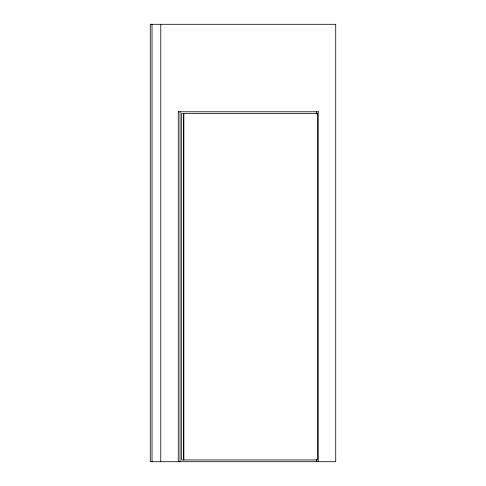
<?xml version="1.0" encoding="UTF-8"?>
<svg xmlns="http://www.w3.org/2000/svg" width="486" height="486" viewBox="0 0 486 486"><rect width="100%" height="100%" fill="white"/><g stroke="black" fill="none" stroke-linecap="round" stroke-linejoin="round"><path stroke-width="0.73" d="M178.095 111.78L318.403 111.78M318.233 111.78L318.233 461.7M316.483 111.78L316.483 114.058M316.483 459.422L316.483 461.7M183.848 113.53L183.848 459.95M183.398 113.53L183.398 459.95M180.014 111.78L180.014 461.7M178.265 111.78L178.265 461.7M160.769 24.3L160.769 461.7M152.021 24.3L152.021 461.7M335.729 24.3L150.271 24.3L150.271 461.7L335.729 461.7L335.729 24.3M317.358 113.53L181.588 113.53L181.588 459.95L317.358 459.95L317.358 113.53"/></g></svg>
